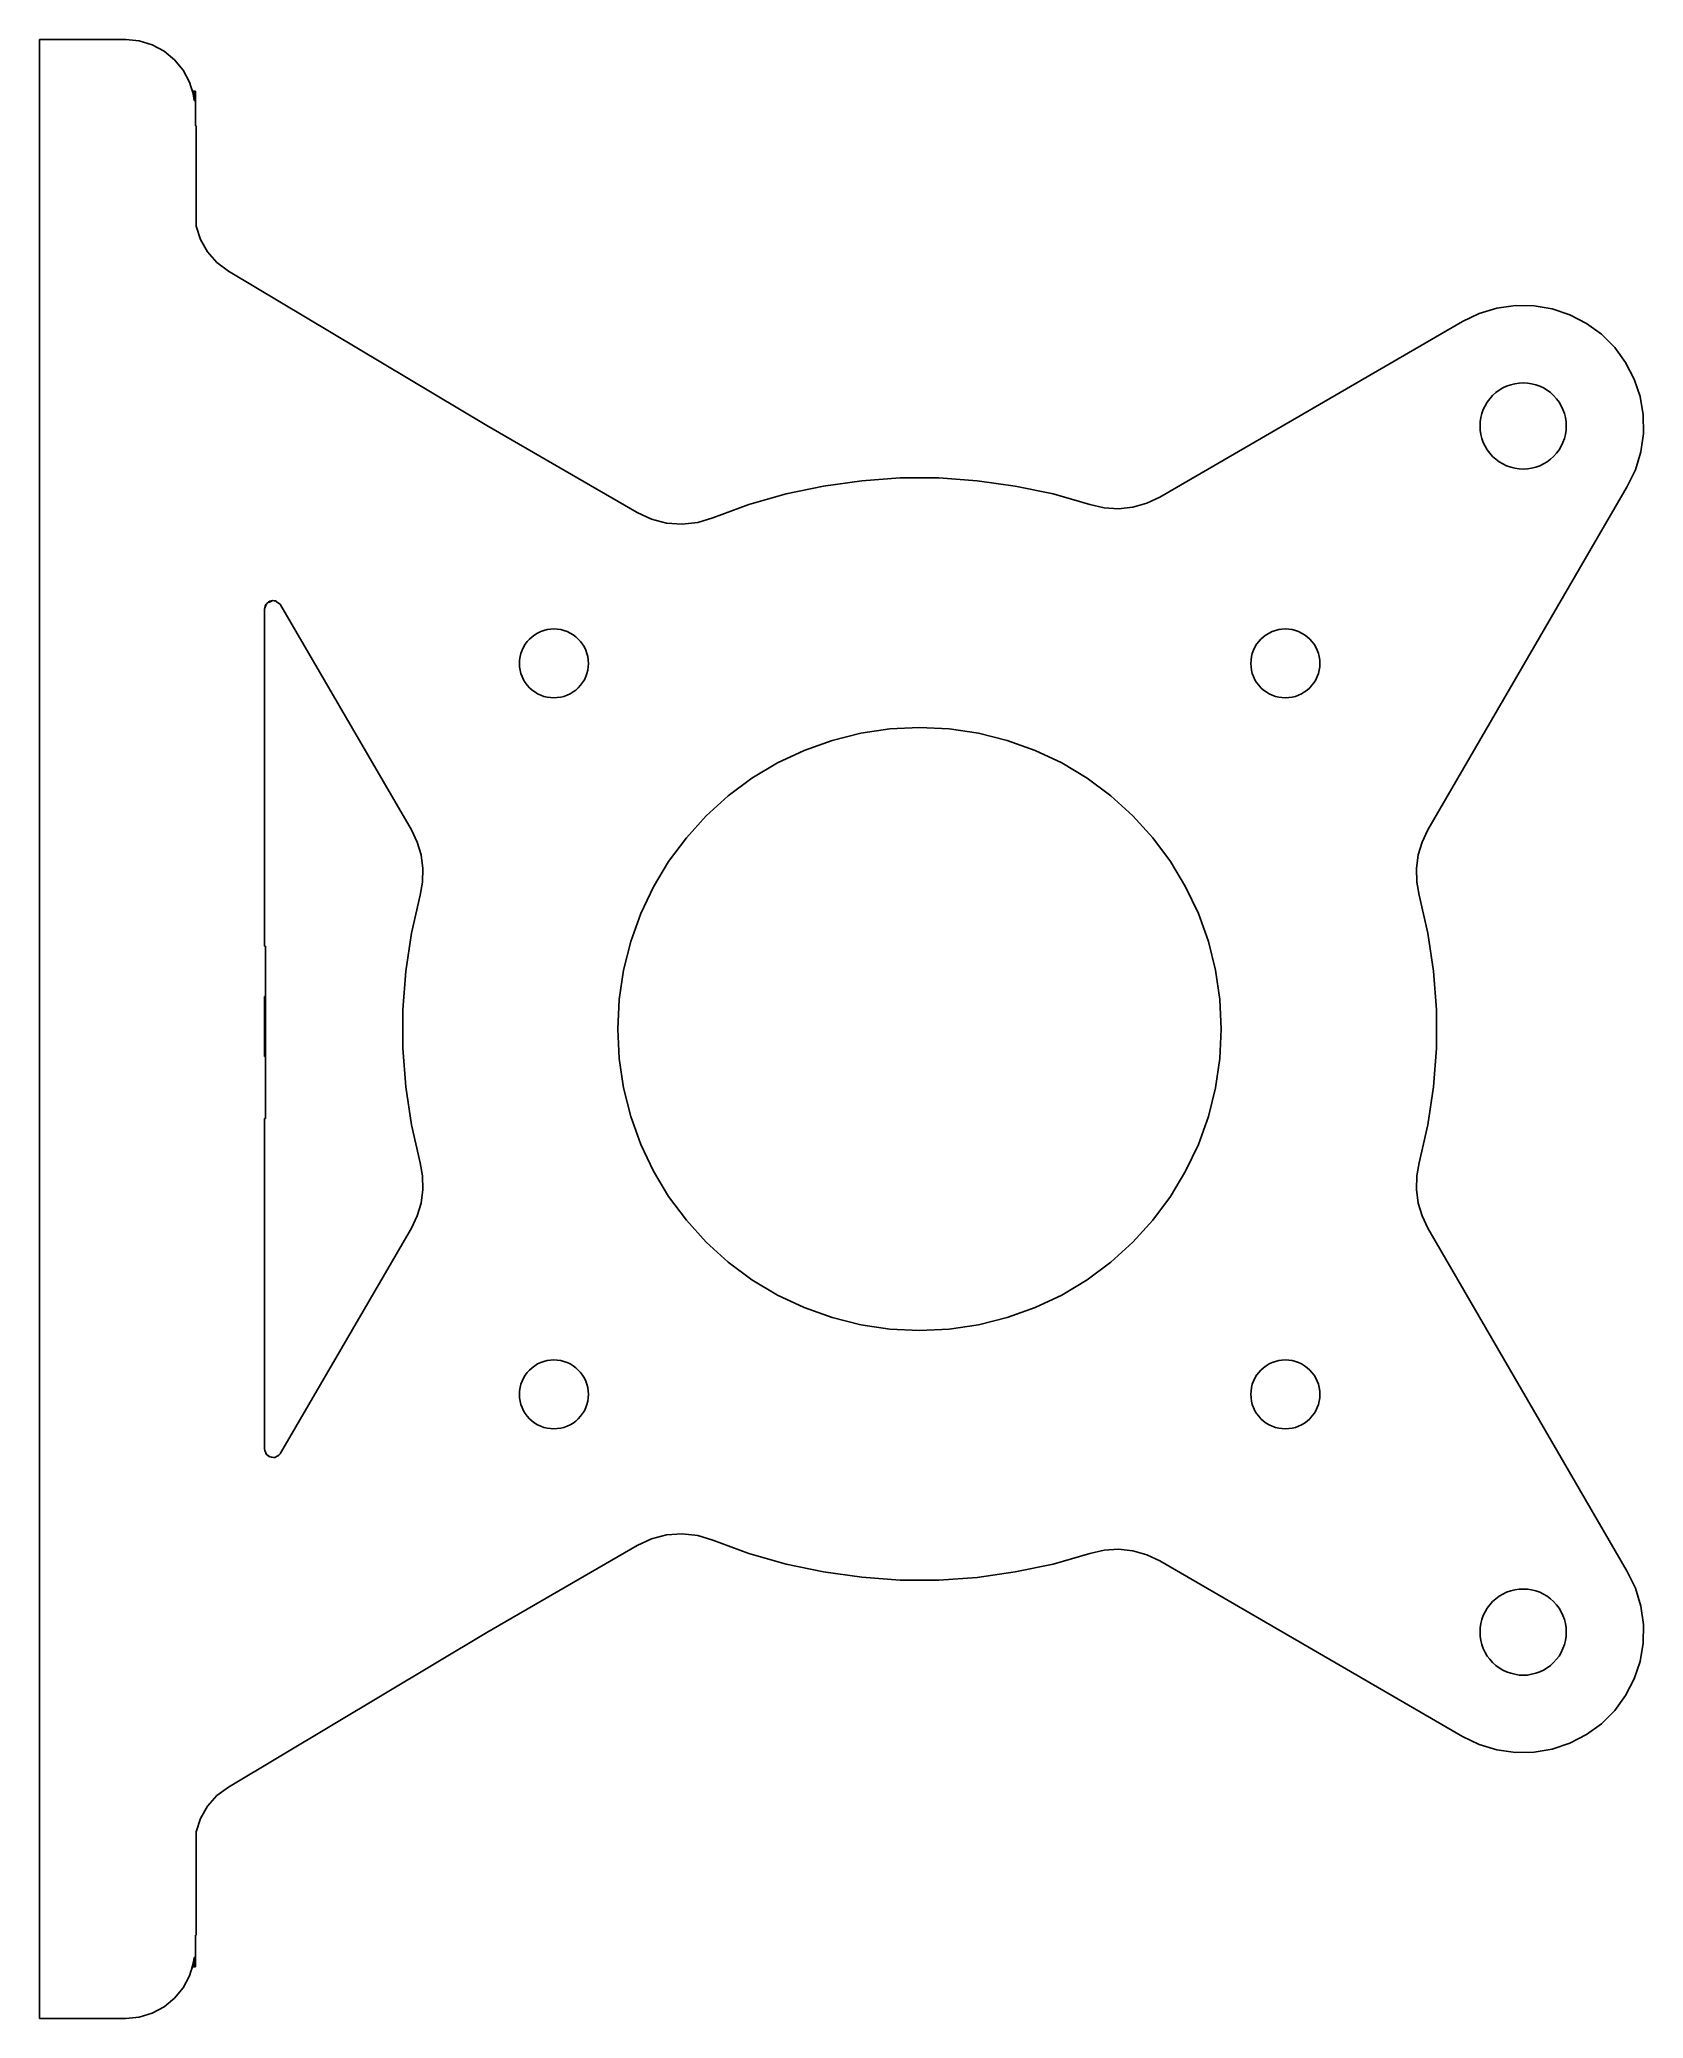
# Model space of a CAD drawing. Extents: x -268 to -175, y -102 to 13.
import ezdxf

# ---------------------------------------------------------------- set-up
doc = ezdxf.new("R2010")
doc.units = 0
doc.header["$MEASUREMENT"] = 0
doc.layers.get('0').update_dxf_attribs({"linetype": 'CONTINUOUS'})

msp = doc.modelspace()

# ---------------------------------------------------------------- linework, layer by layer
at = {"color": 0}
for p, q in [((-268, 13), (-263, 13)), ((-268, -101.84), (-268, 13)), ((-262.22, 12.92), (-263, 13)), ((-261.47, 12.69), (-262.22, 12.92)), ((-260.78, 12.33), (-261.47, 12.69)), ((-260.17, 11.83), (-260.78, 12.33)), ((-259.67, 11.22), (-260.17, 11.83)), ((-259.3, 10.53), (-259.67, 11.22)), ((-259.3, 10.53), (-259.22, 10.27)), ((-259.22, 10.27), (-259.19, 10.17)), ((-259.11, 9.94), (-259.22, 10.27)), ((-259.22, 10.27), (-259.13, 10)), ((-259.19, 10.17), (-259.11, 9.94)), ((-259.19, 10.17), (-259.1, 9.87)), ((-259.11, 9.94), (-259.13, 10)), ((-258.95, 10), (-259.13, 10)), ((-258.95, 10), (-259.11, 9.94)), ((-259.07, 9.74), (-259.11, 9.94)), ((-259.11, 9.94), (-259.1, 9.87)), ((-258.95, 9.91), (-259.11, 9.94)), ((-259.1, 9.87), (-259.07, 9.75)), ((-259.07, 9.74), (-259.1, 9.87)), ((-258.95, 9.91), (-259.07, 9.74)), ((-259.07, 9.74), (-259.07, 9.75)), ((-259.07, 9.75), (-259.03, 9.46)), ((-258.95, 9.66), (-259.07, 9.74)), ((-259.03, 9.46), (-259.07, 9.74)), ((-259.03, 9.46), (-258.95, 9.66)), ((-259.03, 9.46), (-259.01, 9.46)), ((-258.95, 9.66), (-259.01, 9.46)), ((-259.01, 9.46), (-258.95, 9.44)), ((-258.95, 10), (-258.95, 9.91)), ((-258.95, 9.66), (-258.95, 9.91)), ((-258.95, 9.66), (-258.95, 9.44)), ((-258.95, 9.44), (-258.95, 8)), ((-258.92, 8), (-258.95, 8)), ((-258.92, 2.21), (-258.92, 8)), ((-258.92, 2.18), (-258.92, 2.21)), ((-258.66, 1.39), (-258.92, 2.18)), ((-258.66, 1.39), (-258.26, 0.68)), ((-257.71, 0.06), (-258.26, 0.68)), ((-257.71, 0.06), (-257.05, -0.44)), ((-257.05, -0.44), (-242.05, -9.39)), ((-203.01, -13.55), (-185.46, -3.37)), ((-185.46, -3.37), (-184.49, -2.9)), ((-184.49, -2.9), (-183.46, -2.59)), ((-183.46, -2.59), (-182.39, -2.43)), ((-182.39, -2.43), (-181.31, -2.45)), ((-181.31, -2.45), (-180.25, -2.63)), ((-180.25, -2.63), (-179.23, -2.97)), ((-179.23, -2.97), (-178.27, -3.47)), ((-178.27, -3.47), (-177.4, -4.1)), ((-177.4, -4.1), (-176.63, -4.87)), ((-176.63, -4.87), (-176, -5.74)), ((-176, -5.74), (-175.5, -6.7)), ((-175.5, -6.7), (-175.16, -7.72)), ((-184.02, -8.04), (-184.14, -8.25)), ((-183.87, -7.84), (-184.02, -8.04)), ((-183.71, -7.66), (-183.87, -7.84)), ((-183.52, -7.49), (-183.71, -7.66)), ((-183.33, -7.35), (-183.52, -7.49)), ((-183.12, -7.22), (-183.33, -7.35)), ((-182.9, -7.11), (-183.12, -7.22)), ((-182.66, -7.03), (-182.9, -7.11)), ((-182.43, -6.97), (-182.66, -7.03)), ((-182.43, -6.97), (-182.18, -6.94)), ((-181.94, -6.92), (-182.18, -6.94)), ((-181.69, -6.94), (-181.94, -6.92)), ((-181.45, -6.97), (-181.69, -6.94)), ((-181.21, -7.03), (-181.45, -6.97)), ((-180.98, -7.11), (-181.21, -7.03)), ((-180.76, -7.22), (-180.98, -7.11)), ((-180.55, -7.35), (-180.76, -7.22)), ((-180.35, -7.49), (-180.55, -7.35)), ((-180.17, -7.66), (-180.35, -7.49)), ((-180.01, -7.84), (-180.17, -7.66)), ((-179.86, -8.04), (-180.01, -7.84)), ((-179.86, -8.04), (-179.73, -8.25)), ((-175.16, -7.72), (-174.98, -8.78)), ((-184.44, -9.43), (-184.43, -9.18)), ((-184.43, -9.18), (-184.39, -8.94)), ((-184.39, -8.94), (-184.33, -8.7)), ((-184.33, -8.7), (-184.25, -8.47)), ((-184.25, -8.47), (-184.14, -8.25)), ((-179.73, -8.25), (-179.63, -8.47)), ((-179.63, -8.47), (-179.54, -8.7)), ((-179.54, -8.7), (-179.49, -8.94)), ((-179.45, -9.18), (-179.49, -8.94)), ((-179.44, -9.43), (-179.45, -9.18)), ((-174.98, -8.78), (-174.96, -9.86)), ((-233.34, -14.45), (-242.05, -9.39)), ((-184.43, -9.67), (-184.44, -9.43)), ((-184.39, -9.91), (-184.43, -9.67)), ((-184.33, -10.15), (-184.39, -9.91)), ((-184.33, -10.15), (-184.25, -10.38)), ((-179.63, -10.38), (-179.54, -10.15)), ((-179.54, -10.15), (-179.49, -9.91)), ((-179.49, -9.91), (-179.45, -9.67)), ((-179.45, -9.67), (-179.44, -9.43)), ((-174.96, -9.86), (-175.12, -10.93)), ((-184.14, -10.6), (-184.25, -10.38)), ((-184.02, -10.81), (-184.14, -10.6)), ((-183.87, -11.01), (-184.02, -10.81)), ((-183.71, -11.19), (-183.87, -11.01)), ((-183.52, -11.36), (-183.71, -11.19)), ((-183.33, -11.5), (-183.52, -11.36)), ((-180.55, -11.5), (-180.35, -11.36)), ((-180.35, -11.36), (-180.17, -11.19)), ((-180.17, -11.19), (-180.01, -11.01)), ((-180.01, -11.01), (-179.86, -10.81)), ((-179.86, -10.81), (-179.73, -10.6)), ((-179.73, -10.6), (-179.63, -10.38)), ((-175.12, -10.93), (-175.43, -11.96)), ((-222.52, -12.91), (-220.31, -12.6)), ((-220.31, -12.6), (-218.08, -12.44)), ((-218.08, -12.44), (-215.84, -12.44)), ((-215.84, -12.44), (-213.61, -12.6)), ((-213.61, -12.6), (-211.4, -12.91)), ((-183.12, -11.63), (-183.33, -11.5)), ((-182.9, -11.73), (-183.12, -11.63)), ((-182.66, -11.82), (-182.9, -11.73)), ((-182.43, -11.88), (-182.66, -11.82)), ((-182.18, -11.91), (-182.43, -11.88)), ((-181.94, -11.93), (-182.18, -11.91)), ((-181.69, -11.91), (-181.94, -11.93)), ((-181.45, -11.88), (-181.69, -11.91)), ((-181.21, -11.82), (-181.45, -11.88)), ((-181.21, -11.82), (-180.98, -11.73)), ((-180.98, -11.73), (-180.76, -11.63)), ((-180.76, -11.63), (-180.55, -11.5)), ((-175.43, -11.96), (-175.9, -12.94)), ((-226.85, -13.99), (-224.7, -13.37)), ((-224.7, -13.37), (-222.52, -12.91)), ((-211.4, -12.91), (-209.21, -13.37)), ((-209.21, -13.37), (-207.07, -13.99)), ((-203.77, -13.91), (-203.01, -13.55)), ((-175.9, -12.94), (-187.46, -32.86)), ((-232.51, -14.83), (-233.34, -14.45)), ((-231.63, -15.06), (-232.51, -14.83)), ((-229.82, -15.02), (-228.95, -14.76)), ((-228.95, -14.76), (-226.85, -13.99)), ((-207.07, -13.99), (-206.25, -14.18)), ((-206.25, -14.18), (-205.41, -14.23)), ((-205.41, -14.23), (-204.58, -14.14)), ((-204.58, -14.14), (-203.77, -13.91)), ((-231.63, -15.06), (-230.73, -15.12)), ((-229.82, -15.02), (-230.73, -15.12)), ((-254.94, -19.95), (-254.95, -20.05)), ((-254.95, -20.05), (-254.95, -39.62)), ((-254.94, -20), (-254.85, -19.78)), ((-254.91, -19.88), (-254.94, -19.95)), ((-254.94, -20), (-254.94, -19.95)), ((-254.91, -19.89), (-254.85, -19.78)), ((-254.87, -19.79), (-254.91, -19.88)), ((-254.88, -19.79), (-254.84, -19.76)), ((-254.88, -19.8), (-254.85, -19.78)), ((-254.84, -19.76), (-254.87, -19.79)), ((-254.85, -19.78), (-254.86, -19.78)), ((-254.77, -19.69), (-254.84, -19.76)), ((-254.77, -19.69), (-254.73, -19.64)), ((-254.47, -19.56), (-254.75, -19.67)), ((-254.75, -19.67), (-254.64, -19.6)), ((-254.75, -19.67), (-254.73, -19.64)), ((-254.67, -19.64), (-254.75, -19.67)), ((-254.75, -19.67), (-254.75, -19.67)), ((-254.73, -19.64), (-254.64, -19.6)), ((-254.47, -19.56), (-254.67, -19.64)), ((-254.48, -19.56), (-254.64, -19.6)), ((-254.47, -19.56), (-254.64, -19.6)), ((-254.54, -19.59), (-254.47, -19.56)), ((-254.54, -19.59), (-254.45, -19.56)), ((-254.48, -19.56), (-254.39, -19.57)), ((-254.39, -19.57), (-254.29, -19.58)), ((-254.29, -19.6), (-254.39, -19.57)), ((-254.31, -19.58), (-254.25, -19.63)), ((-254.27, -19.6), (-254.3, -19.58)), ((-254.27, -19.6), (-254.29, -19.58)), ((-254.25, -19.63), (-254.27, -19.6)), ((-254.05, -19.76), (-254.25, -19.63)), ((-254.02, -19.8), (-254.05, -19.76)), ((-254.02, -19.8), (-246.43, -32.86)), ((-239.71, -21.93), (-239.58, -21.79)), ((-239.58, -21.79), (-239.43, -21.66)), ((-239.43, -21.66), (-239.28, -21.54)), ((-239.28, -21.54), (-239.11, -21.44)), ((-238.93, -21.35), (-239.11, -21.44)), ((-238.93, -21.35), (-238.75, -21.29)), ((-238.75, -21.29), (-238.56, -21.24)), ((-238.56, -21.24), (-238.36, -21.21)), ((-238.36, -21.21), (-238.17, -21.2)), ((-238.17, -21.2), (-237.97, -21.21)), ((-237.97, -21.21), (-237.77, -21.24)), ((-237.77, -21.24), (-237.59, -21.29)), ((-237.4, -21.35), (-237.59, -21.29)), ((-237.4, -21.35), (-237.22, -21.44)), ((-237.22, -21.44), (-237.05, -21.54)), ((-237.05, -21.54), (-236.9, -21.66)), ((-236.9, -21.66), (-236.75, -21.79)), ((-236.75, -21.79), (-236.62, -21.93)), ((-197.15, -21.79), (-197.28, -21.93)), ((-197, -21.66), (-197.15, -21.79)), ((-197, -21.66), (-196.84, -21.54)), ((-196.68, -21.44), (-196.84, -21.54)), ((-196.68, -21.44), (-196.5, -21.35)), ((-196.5, -21.35), (-196.31, -21.29)), ((-196.31, -21.29), (-196.12, -21.24)), ((-196.12, -21.24), (-195.93, -21.21)), ((-195.93, -21.21), (-195.73, -21.2)), ((-195.73, -21.2), (-195.54, -21.21)), ((-195.54, -21.21), (-195.34, -21.24)), ((-195.34, -21.24), (-195.15, -21.29)), ((-195.15, -21.29), (-194.97, -21.35)), ((-194.97, -21.35), (-194.79, -21.44)), ((-194.79, -21.44), (-194.62, -21.54)), ((-194.62, -21.54), (-194.46, -21.66)), ((-194.46, -21.66), (-194.32, -21.79)), ((-194.32, -21.79), (-194.19, -21.93)), ((-240.16, -23.01), (-240.13, -22.81)), ((-240.13, -22.81), (-240.08, -22.62)), ((-240.08, -22.62), (-240.01, -22.44)), ((-240.01, -22.44), (-239.93, -22.26)), ((-239.93, -22.26), (-239.83, -22.09)), ((-239.83, -22.09), (-239.71, -21.93)), ((-236.62, -21.93), (-236.5, -22.09)), ((-236.4, -22.26), (-236.5, -22.09)), ((-236.4, -22.26), (-236.32, -22.44)), ((-236.32, -22.44), (-236.25, -22.62)), ((-236.25, -22.62), (-236.2, -22.81)), ((-236.2, -22.81), (-236.18, -23.01)), ((-197.69, -22.81), (-197.72, -23.01)), ((-197.65, -22.62), (-197.69, -22.81)), ((-197.65, -22.62), (-197.58, -22.44)), ((-197.5, -22.26), (-197.58, -22.44)), ((-197.4, -22.09), (-197.5, -22.26)), ((-197.28, -21.93), (-197.4, -22.09)), ((-194.19, -21.93), (-194.07, -22.09)), ((-194.07, -22.09), (-193.97, -22.26)), ((-193.97, -22.26), (-193.88, -22.44)), ((-193.88, -22.44), (-193.82, -22.62)), ((-193.82, -22.62), (-193.77, -22.81)), ((-193.77, -22.81), (-193.74, -23.01)), ((-240.17, -23.2), (-240.16, -23.01)), ((-240.16, -23.4), (-240.17, -23.2)), ((-240.13, -23.59), (-240.16, -23.4)), ((-240.08, -23.78), (-240.13, -23.59)), ((-240.01, -23.97), (-240.08, -23.78)), ((-239.93, -24.15), (-240.01, -23.97)), ((-236.32, -23.97), (-236.4, -24.15)), ((-236.25, -23.78), (-236.32, -23.97)), ((-236.2, -23.59), (-236.25, -23.78)), ((-236.18, -23.4), (-236.2, -23.59)), ((-236.18, -23.01), (-236.16, -23.2)), ((-236.16, -23.2), (-236.18, -23.4)), ((-197.73, -23.2), (-197.72, -23.01)), ((-197.72, -23.4), (-197.73, -23.2)), ((-197.72, -23.4), (-197.69, -23.59)), ((-197.69, -23.59), (-197.65, -23.78)), ((-197.65, -23.78), (-197.58, -23.97)), ((-197.58, -23.97), (-197.5, -24.15)), ((-193.88, -23.97), (-193.97, -24.15)), ((-193.82, -23.78), (-193.88, -23.97)), ((-193.77, -23.59), (-193.82, -23.78)), ((-193.74, -23.4), (-193.77, -23.59)), ((-193.74, -23.01), (-193.73, -23.2)), ((-193.73, -23.2), (-193.74, -23.4)), ((-239.93, -24.15), (-239.83, -24.31)), ((-239.83, -24.31), (-239.71, -24.47)), ((-239.58, -24.62), (-239.71, -24.47)), ((-239.43, -24.75), (-239.58, -24.62)), ((-239.28, -24.86), (-239.43, -24.75)), ((-239.11, -24.97), (-239.28, -24.86)), ((-238.93, -25.05), (-239.11, -24.97)), ((-238.75, -25.12), (-238.93, -25.05)), ((-238.75, -25.12), (-238.56, -25.16)), ((-238.56, -25.16), (-238.36, -25.19)), ((-238.36, -25.19), (-238.17, -25.2)), ((-237.97, -25.19), (-238.17, -25.2)), ((-237.77, -25.16), (-237.97, -25.19)), ((-237.59, -25.12), (-237.77, -25.16)), ((-237.4, -25.05), (-237.59, -25.12)), ((-237.22, -24.97), (-237.4, -25.05)), ((-237.05, -24.86), (-237.22, -24.97)), ((-236.9, -24.75), (-237.05, -24.86)), ((-236.75, -24.62), (-236.9, -24.75)), ((-236.62, -24.47), (-236.75, -24.62)), ((-236.5, -24.31), (-236.62, -24.47)), ((-236.4, -24.15), (-236.5, -24.31)), ((-197.5, -24.15), (-197.4, -24.31)), ((-197.4, -24.31), (-197.28, -24.47)), ((-197.28, -24.47), (-197.15, -24.62)), ((-197.15, -24.62), (-197, -24.75)), ((-197, -24.75), (-196.84, -24.86)), ((-196.84, -24.86), (-196.68, -24.97)), ((-196.68, -24.97), (-196.5, -25.05)), ((-196.5, -25.05), (-196.31, -25.12)), ((-196.31, -25.12), (-196.12, -25.16)), ((-196.12, -25.16), (-195.93, -25.19)), ((-195.93, -25.19), (-195.73, -25.2)), ((-195.54, -25.19), (-195.73, -25.2)), ((-195.54, -25.19), (-195.34, -25.16)), ((-195.15, -25.12), (-195.34, -25.16)), ((-194.97, -25.05), (-195.15, -25.12)), ((-194.97, -25.05), (-194.79, -24.97)), ((-194.79, -24.97), (-194.62, -24.86)), ((-194.62, -24.86), (-194.46, -24.75)), ((-194.46, -24.75), (-194.32, -24.62)), ((-194.19, -24.47), (-194.32, -24.62)), ((-194.07, -24.31), (-194.19, -24.47)), ((-193.97, -24.15), (-194.07, -24.31)), ((-220.37, -27.25), (-222.03, -27.67)), ((-218.67, -27), (-220.37, -27.25)), ((-218.67, -27), (-216.95, -26.92)), ((-216.95, -26.92), (-215.24, -27)), ((-213.54, -27.25), (-215.24, -27)), ((-211.87, -27.67), (-213.54, -27.25)), ((-223.65, -28.25), (-225.2, -28.98)), ((-222.03, -27.67), (-223.65, -28.25)), ((-210.25, -28.25), (-211.87, -27.67)), ((-208.7, -28.98), (-210.25, -28.25)), ((-225.2, -28.98), (-226.68, -29.87)), ((-207.23, -29.87), (-208.7, -28.98)), ((-228.05, -30.89), (-229.33, -32.04)), ((-226.68, -29.87), (-228.05, -30.89)), ((-205.85, -30.89), (-207.23, -29.87)), ((-204.58, -32.04), (-205.85, -30.89)), ((-229.33, -32.04), (-230.48, -33.32)), ((-203.42, -33.32), (-204.58, -32.04)), ((-246.1, -33.57), (-246.43, -32.86)), ((-187.46, -32.86), (-187.8, -33.57)), ((-245.87, -34.32), (-246.1, -33.57)), ((-245.77, -35.1), (-245.87, -34.32)), ((-230.48, -33.32), (-231.51, -34.7)), ((-202.4, -34.7), (-203.42, -33.32)), ((-188.13, -35.1), (-188.03, -34.32)), ((-187.8, -33.57), (-188.03, -34.32)), ((-245.79, -35.89), (-245.77, -35.1)), ((-231.51, -34.7), (-232.39, -36.17)), ((-201.52, -36.17), (-202.4, -34.7)), ((-188.11, -35.89), (-188.13, -35.1)), ((-246.43, -38.85), (-245.93, -36.66)), ((-245.93, -36.66), (-245.79, -35.89)), ((-233.12, -37.72), (-232.39, -36.17)), ((-200.78, -37.72), (-201.52, -36.17)), ((-187.97, -36.66), (-188.11, -35.89)), ((-187.97, -36.66), (-187.47, -38.85)), ((-233.12, -37.72), (-233.7, -39.34)), ((-200.2, -39.34), (-200.78, -37.72)), ((-246.43, -38.85), (-246.76, -41.06)), ((-187.47, -38.85), (-187.14, -41.06)), ((-254.95, -39.62), (-254.9, -39.62)), ((-254.9, -39.62), (-254.9, -42.54)), ((-234.12, -41.01), (-233.7, -39.34)), ((-199.79, -41.01), (-200.2, -39.34)), ((-246.93, -43.3), (-246.76, -41.06)), ((-234.37, -42.71), (-234.12, -41.01)), ((-199.53, -42.71), (-199.79, -41.01)), ((-187.14, -41.06), (-186.97, -43.3)), ((-254.95, -42.54), (-254.95, -46.01)), ((-254.9, -42.54), (-254.95, -42.54)), ((-254.95, -42.54), (-254.95, -42.61)), ((-254.95, -42.61), (-254.9, -42.61)), ((-254.95, -42.73), (-254.9, -42.73)), ((-254.95, -42.86), (-254.9, -42.86)), ((-254.95, -43.01), (-254.9, -43.01)), ((-254.95, -43.16), (-254.9, -43.16)), ((-254.95, -43.33), (-254.9, -43.33)), ((-254.95, -43.51), (-254.9, -43.51)), ((-254.9, -42.54), (-254.9, -42.61)), ((-254.9, -42.61), (-254.9, -42.73)), ((-254.9, -42.73), (-254.9, -42.86)), ((-254.9, -42.86), (-254.9, -43.01)), ((-254.9, -43.16), (-254.9, -43.01)), ((-254.9, -43.16), (-254.9, -43.33)), ((-254.9, -43.33), (-254.9, -43.51)), ((-254.9, -43.51), (-254.9, -43.7)), ((-246.93, -45.54), (-246.93, -43.3)), ((-234.45, -44.42), (-234.37, -42.71)), ((-199.45, -44.42), (-199.53, -42.71)), ((-186.97, -43.3), (-186.97, -45.54)), ((-254.95, -43.7), (-254.9, -43.7)), ((-254.95, -43.89), (-254.9, -43.89)), ((-254.95, -44.08), (-254.9, -44.08)), ((-254.9, -44.28), (-254.95, -44.28)), ((-254.95, -44.47), (-254.9, -44.47)), ((-254.95, -44.67), (-254.9, -44.67)), ((-254.9, -43.7), (-254.9, -43.89)), ((-254.9, -43.89), (-254.9, -44.08)), ((-254.9, -44.08), (-254.9, -44.28)), ((-254.9, -44.28), (-254.9, -44.47)), ((-254.9, -44.47), (-254.9, -44.67)), ((-254.9, -44.67), (-254.9, -44.86)), ((-234.45, -44.42), (-234.37, -46.14)), ((-199.53, -46.14), (-199.45, -44.42)), ((-254.9, -44.86), (-254.95, -44.86)), ((-254.95, -45.04), (-254.9, -45.04)), ((-254.95, -45.22), (-254.9, -45.22)), ((-254.95, -45.39), (-254.9, -45.39)), ((-254.95, -45.55), (-254.9, -45.55)), ((-254.95, -45.69), (-254.9, -45.69)), ((-254.95, -45.83), (-254.9, -45.83)), ((-254.9, -45.04), (-254.9, -44.86)), ((-254.9, -45.22), (-254.9, -45.04)), ((-254.9, -45.22), (-254.9, -45.39)), ((-254.9, -45.39), (-254.9, -45.55)), ((-254.9, -45.55), (-254.9, -45.69)), ((-254.9, -45.69), (-254.9, -45.83)), ((-254.9, -45.83), (-254.9, -45.94)), ((-246.76, -47.78), (-246.93, -45.54)), ((-186.97, -45.54), (-187.14, -47.78)), ((-254.95, -45.94), (-254.95, -46.01)), ((-254.95, -45.94), (-254.9, -45.94)), ((-254.95, -46.01), (-254.9, -46.01)), ((-254.9, -45.94), (-254.9, -46.01)), ((-254.9, -46.01), (-254.9, -49.62)), ((-234.37, -46.14), (-234.12, -47.83)), ((-199.79, -47.83), (-199.53, -46.14)), ((-246.76, -47.78), (-246.43, -49.99)), ((-234.12, -47.83), (-233.7, -49.5)), ((-200.2, -49.5), (-199.79, -47.83)), ((-187.14, -47.78), (-187.47, -49.99)), ((-254.95, -49.62), (-254.95, -68.79)), ((-254.9, -49.62), (-254.95, -49.62)), ((-246.43, -49.99), (-245.93, -52.18)), ((-233.7, -49.5), (-233.12, -51.12)), ((-200.78, -51.12), (-200.2, -49.5)), ((-187.97, -52.18), (-187.47, -49.99)), ((-233.12, -51.12), (-232.39, -52.67)), ((-201.52, -52.67), (-200.78, -51.12)), ((-245.79, -52.95), (-245.93, -52.18)), ((-232.39, -52.67), (-231.51, -54.14)), ((-202.4, -54.14), (-201.52, -52.67)), ((-187.97, -52.18), (-188.11, -52.95)), ((-245.87, -54.52), (-245.77, -53.74)), ((-245.77, -53.74), (-245.79, -52.95)), ((-188.13, -53.74), (-188.11, -52.95)), ((-188.13, -53.74), (-188.03, -54.52)), ((-246.1, -55.27), (-245.87, -54.52)), ((-231.51, -54.14), (-230.48, -55.52)), ((-203.42, -55.52), (-202.4, -54.14)), ((-188.03, -54.52), (-187.8, -55.27)), ((-254.02, -69.04), (-246.43, -55.98)), ((-246.1, -55.27), (-246.43, -55.98)), ((-230.48, -55.52), (-229.33, -56.8)), ((-204.58, -56.8), (-203.42, -55.52)), ((-187.8, -55.27), (-187.46, -55.98)), ((-187.46, -55.98), (-175.9, -75.9)), ((-229.33, -56.8), (-228.05, -57.95)), ((-205.85, -57.95), (-204.58, -56.8)), ((-228.05, -57.95), (-226.68, -58.97)), ((-207.23, -58.97), (-205.85, -57.95)), ((-226.68, -58.97), (-225.2, -59.86)), ((-208.7, -59.86), (-207.23, -58.97)), ((-225.2, -59.86), (-223.65, -60.59)), ((-223.65, -60.59), (-222.03, -61.17)), ((-211.87, -61.17), (-210.25, -60.59)), ((-210.25, -60.59), (-208.7, -59.86)), ((-222.03, -61.17), (-220.37, -61.59)), ((-220.37, -61.59), (-218.67, -61.84)), ((-218.67, -61.84), (-216.95, -61.92)), ((-216.95, -61.92), (-215.24, -61.84)), ((-215.24, -61.84), (-213.54, -61.59)), ((-213.54, -61.59), (-211.87, -61.17)), ((-239.71, -64.36), (-239.58, -64.21)), ((-239.43, -64.08), (-239.58, -64.21)), ((-239.28, -63.96), (-239.43, -64.08)), ((-239.11, -63.86), (-239.28, -63.96)), ((-239.11, -63.86), (-238.93, -63.78)), ((-238.93, -63.78), (-238.75, -63.71)), ((-238.56, -63.66), (-238.75, -63.71)), ((-238.36, -63.63), (-238.56, -63.66)), ((-238.36, -63.63), (-238.17, -63.62)), ((-237.97, -63.63), (-238.17, -63.62)), ((-237.97, -63.63), (-237.77, -63.66)), ((-237.59, -63.71), (-237.77, -63.66)), ((-237.4, -63.78), (-237.59, -63.71)), ((-237.22, -63.86), (-237.4, -63.78)), ((-237.05, -63.96), (-237.22, -63.86)), ((-236.9, -64.08), (-237.05, -63.96)), ((-236.75, -64.21), (-236.9, -64.08)), ((-236.62, -64.36), (-236.75, -64.21)), ((-197.28, -64.36), (-197.15, -64.21)), ((-197.15, -64.21), (-197, -64.08)), ((-197, -64.08), (-196.84, -63.96)), ((-196.84, -63.96), (-196.68, -63.86)), ((-196.68, -63.86), (-196.5, -63.78)), ((-196.5, -63.78), (-196.31, -63.71)), ((-196.12, -63.66), (-196.31, -63.71)), ((-196.12, -63.66), (-195.93, -63.63)), ((-195.93, -63.63), (-195.73, -63.62)), ((-195.54, -63.63), (-195.73, -63.62)), ((-195.54, -63.63), (-195.34, -63.66)), ((-195.34, -63.66), (-195.15, -63.71)), ((-195.15, -63.71), (-194.97, -63.78)), ((-194.97, -63.78), (-194.79, -63.86)), ((-194.62, -63.96), (-194.79, -63.86)), ((-194.62, -63.96), (-194.46, -64.08)), ((-194.32, -64.21), (-194.46, -64.08)), ((-194.32, -64.21), (-194.19, -64.36)), ((-240.16, -65.43), (-240.17, -65.62)), ((-240.13, -65.23), (-240.16, -65.43)), ((-240.08, -65.04), (-240.13, -65.23)), ((-240.01, -64.86), (-240.08, -65.04)), ((-239.93, -64.68), (-240.01, -64.86)), ((-239.83, -64.51), (-239.93, -64.68)), ((-239.71, -64.36), (-239.83, -64.51)), ((-236.5, -64.51), (-236.62, -64.36)), ((-236.4, -64.68), (-236.5, -64.51)), ((-236.32, -64.86), (-236.4, -64.68)), ((-236.32, -64.86), (-236.25, -65.04)), ((-236.25, -65.04), (-236.2, -65.23)), ((-236.18, -65.43), (-236.2, -65.23)), ((-236.18, -65.43), (-236.16, -65.62)), ((-197.73, -65.62), (-197.72, -65.43)), ((-197.72, -65.43), (-197.69, -65.23)), ((-197.69, -65.23), (-197.65, -65.04)), ((-197.65, -65.04), (-197.58, -64.86)), ((-197.58, -64.86), (-197.5, -64.68)), ((-197.5, -64.68), (-197.4, -64.51)), ((-197.4, -64.51), (-197.28, -64.36)), ((-194.19, -64.36), (-194.07, -64.51)), ((-194.07, -64.51), (-193.97, -64.68)), ((-193.88, -64.86), (-193.97, -64.68)), ((-193.88, -64.86), (-193.82, -65.04)), ((-193.82, -65.04), (-193.77, -65.23)), ((-193.77, -65.23), (-193.74, -65.43)), ((-193.74, -65.43), (-193.73, -65.62)), ((-240.16, -65.82), (-240.17, -65.62)), ((-240.13, -66.01), (-240.16, -65.82)), ((-240.08, -66.21), (-240.13, -66.01)), ((-240.01, -66.39), (-240.08, -66.21)), ((-239.93, -66.57), (-240.01, -66.39)), ((-239.83, -66.74), (-239.93, -66.57)), ((-236.5, -66.74), (-236.4, -66.57)), ((-236.32, -66.39), (-236.4, -66.57)), ((-236.32, -66.39), (-236.25, -66.21)), ((-236.25, -66.21), (-236.2, -66.01)), ((-236.2, -66.01), (-236.18, -65.82)), ((-236.18, -65.82), (-236.16, -65.62)), ((-197.72, -65.82), (-197.73, -65.62)), ((-197.69, -66.01), (-197.72, -65.82)), ((-197.65, -66.21), (-197.69, -66.01)), ((-197.58, -66.39), (-197.65, -66.21)), ((-197.5, -66.57), (-197.58, -66.39)), ((-197.4, -66.74), (-197.5, -66.57)), ((-193.97, -66.57), (-194.07, -66.74)), ((-193.88, -66.39), (-193.97, -66.57)), ((-193.82, -66.21), (-193.88, -66.39)), ((-193.77, -66.01), (-193.82, -66.21)), ((-193.74, -65.82), (-193.77, -66.01)), ((-193.73, -65.62), (-193.74, -65.82)), ((-239.83, -66.74), (-239.71, -66.89)), ((-239.58, -67.04), (-239.71, -66.89)), ((-239.43, -67.17), (-239.58, -67.04)), ((-239.43, -67.17), (-239.28, -67.29)), ((-239.28, -67.29), (-239.11, -67.39)), ((-239.11, -67.39), (-238.93, -67.47)), ((-238.93, -67.47), (-238.75, -67.54)), ((-238.75, -67.54), (-238.56, -67.59)), ((-238.56, -67.59), (-238.36, -67.61)), ((-238.36, -67.61), (-238.17, -67.62)), ((-238.17, -67.62), (-237.97, -67.61)), ((-237.77, -67.59), (-237.97, -67.61)), ((-237.77, -67.59), (-237.59, -67.54)), ((-237.59, -67.54), (-237.4, -67.47)), ((-237.4, -67.47), (-237.22, -67.39)), ((-237.22, -67.39), (-237.05, -67.29)), ((-237.05, -67.29), (-236.9, -67.17)), ((-236.9, -67.17), (-236.75, -67.04)), ((-236.75, -67.04), (-236.62, -66.89)), ((-236.62, -66.89), (-236.5, -66.74)), ((-197.28, -66.89), (-197.4, -66.74)), ((-197.15, -67.04), (-197.28, -66.89)), ((-197, -67.17), (-197.15, -67.04)), ((-196.84, -67.29), (-197, -67.17)), ((-196.68, -67.39), (-196.84, -67.29)), ((-196.5, -67.47), (-196.68, -67.39)), ((-196.31, -67.54), (-196.5, -67.47)), ((-196.12, -67.59), (-196.31, -67.54)), ((-195.93, -67.61), (-196.12, -67.59)), ((-195.73, -67.62), (-195.93, -67.61)), ((-195.54, -67.61), (-195.73, -67.62)), ((-195.54, -67.61), (-195.34, -67.59)), ((-195.34, -67.59), (-195.15, -67.54)), ((-195.15, -67.54), (-194.97, -67.47)), ((-194.79, -67.39), (-194.97, -67.47)), ((-194.62, -67.29), (-194.79, -67.39)), ((-194.46, -67.17), (-194.62, -67.29)), ((-194.32, -67.04), (-194.46, -67.17)), ((-194.19, -66.89), (-194.32, -67.04)), ((-194.07, -66.74), (-194.19, -66.89)), ((-254.95, -68.79), (-254.94, -68.89)), ((-254.94, -68.89), (-254.9, -68.98)), ((-254.94, -68.89), (-254.94, -68.89)), ((-254.94, -68.89), (-254.94, -68.89)), ((-254.9, -68.97), (-254.81, -69.13)), ((-254.9, -68.98), (-254.87, -69.05)), ((-254.87, -69.05), (-254.81, -69.13)), ((-254.81, -69.13), (-254.74, -69.19)), ((-254.75, -69.17), (-254.81, -69.13)), ((-254.75, -69.17), (-254.78, -69.16)), ((-254.66, -69.24), (-254.76, -69.17)), ((-254.66, -69.24), (-254.75, -69.17)), ((-254.65, -69.24), (-254.75, -69.17)), ((-254.74, -69.19), (-254.7, -69.22)), ((-254.7, -69.22), (-254.68, -69.23)), ((-254.61, -69.25), (-254.68, -69.23)), ((-254.61, -69.25), (-254.51, -69.27)), ((-254.43, -69.29), (-254.57, -69.26)), ((-254.51, -69.27), (-254.43, -69.29)), ((-254.43, -69.29), (-254.36, -69.28)), ((-254.36, -69.28), (-254.43, -69.29)), ((-254.36, -69.28), (-254.43, -69.29)), ((-254.36, -69.28), (-254.21, -69.21)), ((-254.13, -69.16), (-254.21, -69.21)), ((-254.21, -69.21), (-254.16, -69.19)), ((-254.15, -69.19), (-254.21, -69.21)), ((-254.16, -69.19), (-254.12, -69.15)), ((-254.12, -69.15), (-254.05, -69.08)), ((-254.05, -69.08), (-254.02, -69.04)), ((-233.34, -74.39), (-242.05, -79.45)), ((-233.34, -74.39), (-232.51, -74.01)), ((-231.63, -73.78), (-232.51, -74.01)), ((-230.73, -73.72), (-231.63, -73.78)), ((-230.73, -73.72), (-229.82, -73.82)), ((-229.82, -73.82), (-228.95, -74.08)), ((-226.85, -74.85), (-228.95, -74.08)), ((-206.25, -74.66), (-205.41, -74.61)), ((-205.41, -74.61), (-204.58, -74.7)), ((-226.85, -74.85), (-224.7, -75.47)), ((-222.52, -75.93), (-224.7, -75.47)), ((-209.21, -75.47), (-211.4, -75.93)), ((-207.07, -74.86), (-209.21, -75.47)), ((-207.07, -74.86), (-206.25, -74.66)), ((-204.58, -74.7), (-203.77, -74.93)), ((-203.77, -74.93), (-203.01, -75.29)), ((-185.46, -85.47), (-203.01, -75.29)), ((-222.52, -75.93), (-220.31, -76.24)), ((-218.08, -76.4), (-220.31, -76.24)), ((-215.84, -76.4), (-218.08, -76.4)), ((-213.61, -76.25), (-215.84, -76.4)), ((-211.4, -75.93), (-213.61, -76.25)), ((-182.18, -76.93), (-182.43, -76.97)), ((-182.18, -76.93), (-181.94, -76.92)), ((-181.69, -76.93), (-181.94, -76.92)), ((-181.45, -76.97), (-181.69, -76.93)), ((-175.9, -75.9), (-175.43, -76.88)), ((-175.43, -76.88), (-175.12, -77.91)), ((-184.02, -78.03), (-184.14, -78.24)), ((-183.87, -77.83), (-184.02, -78.03)), ((-183.71, -77.65), (-183.87, -77.83)), ((-183.52, -77.49), (-183.71, -77.65)), ((-183.33, -77.34), (-183.52, -77.49)), ((-183.12, -77.21), (-183.33, -77.34)), ((-182.9, -77.11), (-183.12, -77.21)), ((-182.66, -77.03), (-182.9, -77.11)), ((-182.43, -76.97), (-182.66, -77.03)), ((-181.21, -77.03), (-181.45, -76.97)), ((-180.98, -77.11), (-181.21, -77.03)), ((-180.76, -77.21), (-180.98, -77.11)), ((-180.55, -77.34), (-180.76, -77.21)), ((-180.35, -77.49), (-180.55, -77.34)), ((-180.17, -77.65), (-180.35, -77.49)), ((-180.17, -77.65), (-180.01, -77.83)), ((-180.01, -77.83), (-179.86, -78.03)), ((-179.86, -78.03), (-179.73, -78.24)), ((-175.12, -77.91), (-174.96, -78.98)), ((-184.44, -79.42), (-184.43, -79.17)), ((-184.43, -79.17), (-184.39, -78.93)), ((-184.33, -78.69), (-184.39, -78.93)), ((-184.25, -78.46), (-184.33, -78.69)), ((-184.14, -78.24), (-184.25, -78.46)), ((-179.73, -78.24), (-179.63, -78.46)), ((-179.63, -78.46), (-179.54, -78.69)), ((-179.54, -78.69), (-179.49, -78.93)), ((-179.49, -78.93), (-179.45, -79.17)), ((-179.45, -79.17), (-179.44, -79.42)), ((-174.96, -78.98), (-174.98, -80.06)), ((-242.05, -79.45), (-257.05, -88.41)), ((-184.43, -79.66), (-184.44, -79.42)), ((-184.39, -79.91), (-184.43, -79.66)), ((-184.39, -79.91), (-184.33, -80.14)), ((-184.25, -80.38), (-184.33, -80.14)), ((-184.25, -80.38), (-184.14, -80.6)), ((-179.63, -80.38), (-179.73, -80.6)), ((-179.54, -80.14), (-179.63, -80.38)), ((-179.49, -79.91), (-179.54, -80.14)), ((-179.45, -79.66), (-179.49, -79.91)), ((-179.45, -79.66), (-179.44, -79.42)), ((-174.98, -80.06), (-175.16, -81.12)), ((-184.14, -80.6), (-184.02, -80.81)), ((-184.02, -80.81), (-183.87, -81)), ((-183.87, -81), (-183.71, -81.19)), ((-183.71, -81.19), (-183.52, -81.35)), ((-183.52, -81.35), (-183.33, -81.5)), ((-183.33, -81.5), (-183.12, -81.62)), ((-180.55, -81.5), (-180.76, -81.62)), ((-180.55, -81.5), (-180.35, -81.35)), ((-180.35, -81.35), (-180.17, -81.19)), ((-180.01, -81), (-180.17, -81.19)), ((-180.01, -81), (-179.86, -80.81)), ((-179.73, -80.6), (-179.86, -80.81)), ((-175.16, -81.12), (-175.5, -82.14)), ((-183.12, -81.62), (-182.9, -81.73)), ((-182.9, -81.73), (-182.66, -81.81)), ((-182.66, -81.81), (-182.43, -81.87)), ((-182.43, -81.87), (-182.18, -81.91)), ((-181.94, -81.92), (-182.18, -81.91)), ((-181.94, -81.92), (-181.69, -81.91)), ((-181.45, -81.87), (-181.69, -81.91)), ((-181.45, -81.87), (-181.21, -81.81)), ((-181.21, -81.81), (-180.98, -81.73)), ((-180.98, -81.73), (-180.76, -81.62)), ((-175.5, -82.14), (-176, -83.1)), ((-176, -83.1), (-176.63, -83.97)), ((-177.4, -84.74), (-178.27, -85.37)), ((-176.63, -83.97), (-177.4, -84.74)), ((-185.46, -85.47), (-184.49, -85.94)), ((-183.46, -86.25), (-184.49, -85.94)), ((-179.23, -85.87), (-180.25, -86.21)), ((-178.27, -85.37), (-179.23, -85.87)), ((-183.46, -86.25), (-182.39, -86.41)), ((-182.39, -86.41), (-181.31, -86.39)), ((-180.25, -86.21), (-181.31, -86.39)), ((-257.05, -88.41), (-257.71, -88.9)), ((-258.26, -89.52), (-258.66, -90.24)), ((-257.71, -88.9), (-258.26, -89.52)), ((-258.92, -91.02), (-258.66, -90.24)), ((-258.92, -91.05), (-258.92, -91.02)), ((-258.92, -91.05), (-258.92, -97)), ((-258.95, -97), (-258.95, -98.28)), ((-258.92, -97), (-258.95, -97)), ((-259.19, -99.01), (-259.07, -98.58)), ((-259.03, -98.3), (-259.12, -98.76)), ((-259.07, -98.58), (-259.12, -98.76)), ((-259.11, -98.78), (-259.07, -98.58)), ((-259.11, -98.78), (-258.95, -98.75)), ((-259.07, -98.58), (-259.03, -98.3)), ((-259.07, -98.58), (-258.95, -98.5)), ((-259.07, -98.58), (-258.95, -98.75)), ((-259.03, -98.3), (-259.01, -98.3)), ((-259.03, -98.3), (-258.95, -98.5)), ((-259.01, -98.3), (-258.95, -98.28)), ((-259.01, -98.3), (-258.95, -98.5)), ((-258.95, -98.28), (-258.95, -98.5)), ((-258.95, -98.75), (-258.95, -98.5)), ((-258.95, -98.84), (-258.95, -98.75)), ((-259.67, -100.06), (-259.3, -99.37)), ((-259.3, -99.37), (-259.22, -99.11)), ((-259.22, -99.11), (-259.11, -98.78)), ((-259.13, -98.84), (-259.22, -99.11)), ((-259.22, -99.11), (-259.19, -99.01)), ((-259.19, -99.01), (-259.12, -98.76)), ((-259.11, -98.78), (-259.19, -99.01)), ((-259.13, -98.84), (-259.11, -98.78)), ((-259.13, -98.84), (-258.95, -98.84)), ((-259.11, -98.78), (-258.95, -98.84)), ((-260.17, -100.67), (-260.78, -101.17)), ((-259.67, -100.06), (-260.17, -100.67)), ((-263, -101.84), (-268, -101.84)), ((-263, -101.84), (-262.22, -101.76)), ((-262.22, -101.76), (-261.47, -101.54)), ((-260.78, -101.17), (-261.47, -101.54))]:
    msp.add_line(p, q, dxfattribs=at)

doc.saveas('drawing.dxf')
